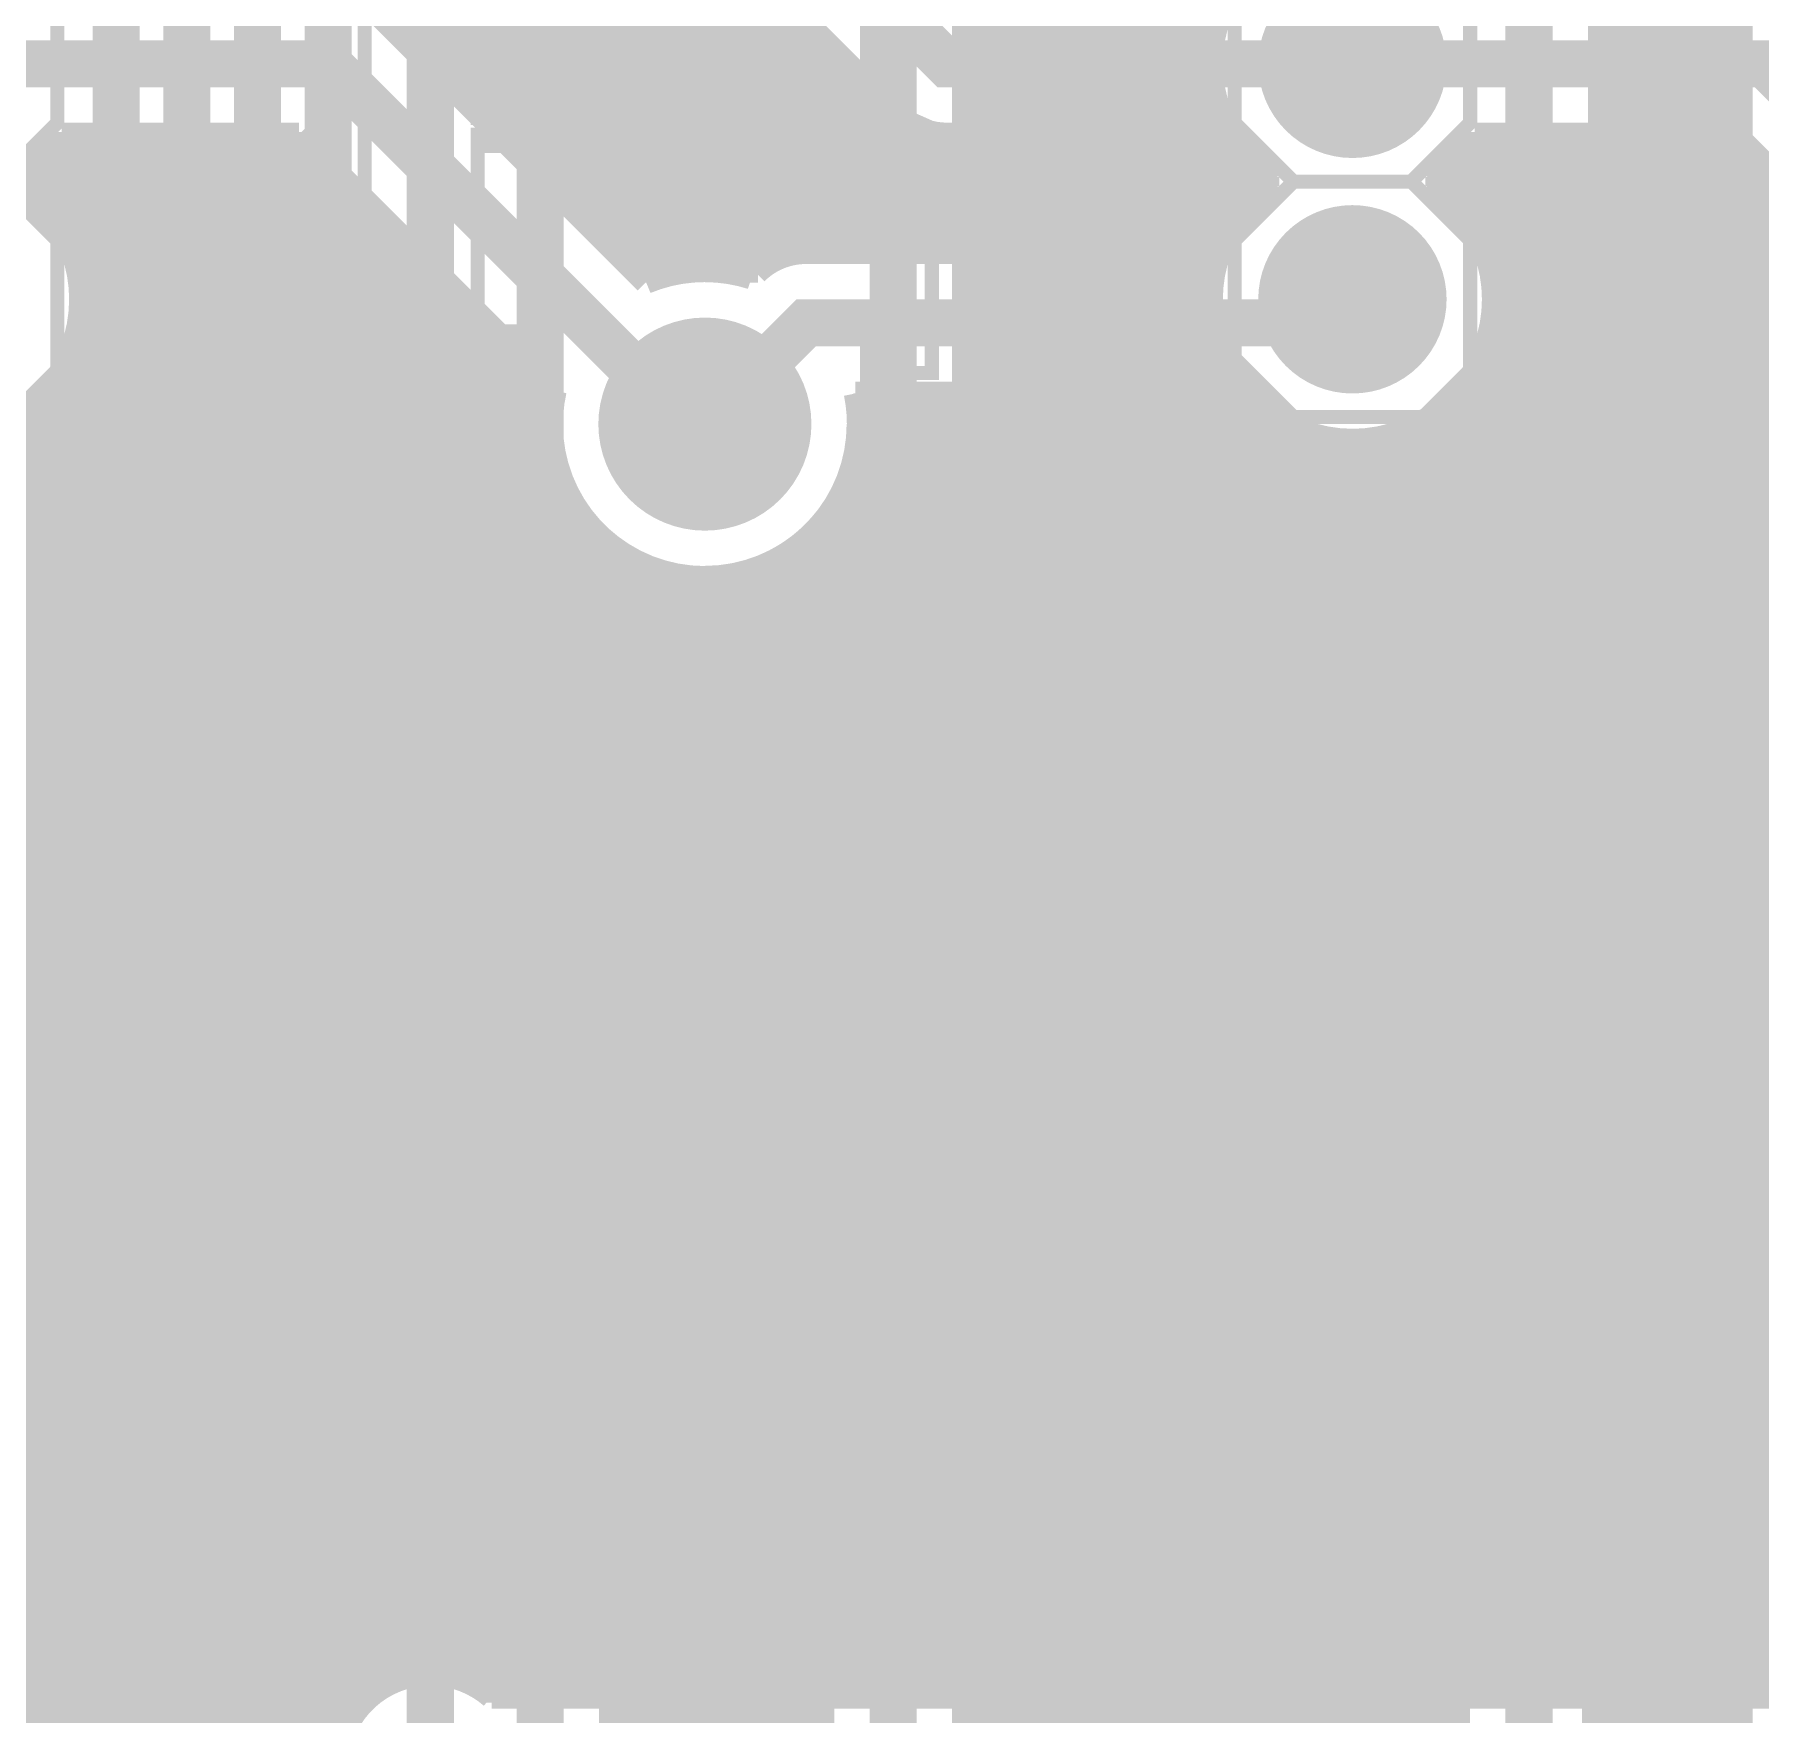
# Model space of a CAD drawing. Extents: x -5 to 100, y -56 to 115.
# Drawn here: x 21.98 to 40.6, y 71.09 to 89.22 of the extents above; entities that cross this region are included whole.
import ezdxf

# ---------------------------------------------------------------- set-up
doc = ezdxf.new("R2010")
doc.units = 0
doc.header["$MEASUREMENT"] = 0
doc.layers.get('0').update_dxf_attribs({"linetype": 'CONTINUOUS'})
for name, color, linetype in [('22-314-0_BOT', 7, 'CONTINUOUS'), ('22-314-0_DRD', 7, 'CONTINUOUS'), ('22-314-0_DRL', 2, 'CONTINUOUS'), ('22-314-0_SMB', 4, 'CONTINUOUS'), ('22-314-0_SMT', 3, 'CONTINUOUS'), ('22-314-0_SST', 5, 'CONTINUOUS'), ('22-314-0_TOP', 10, 'CONTINUOUS'), ('THRUHOLE_TAP', 12, 'CONTINUOUS')]:
    doc.layers.add(name, color=color, linetype=linetype)

# ---------------------------------------------------------------- blocks, each defined once
blk = doc.blocks.new('ROUND_3')
at = {"const_width": 1.14935}
blk.add_lwpolyline([(-0.574674, 0, 1), (0.574674, 0, 1)], format="xyb", close=True, dxfattribs=at)
blk = doc.blocks.new('ROUND_6')
at = {"const_width": 1.016}
blk.add_lwpolyline([(-0.508, 0, 1), (0.508, 0, 1)], format="xyb", close=True, dxfattribs=at)
blk = doc.blocks.new('ROUND_17')
at = {"const_width": 0.54991}
blk.add_lwpolyline([(-0.274954, 0, 1), (0.274954, 0, 1)], format="xyb", close=True, dxfattribs=at)
blk = doc.blocks.new('ROUND_18')
at = {"const_width": 0.65024}
blk.add_lwpolyline([(-0.32512, 0, 1), (0.32512, 0, 1)], format="xyb", close=True, dxfattribs=at)

msp = doc.modelspace()

# ---------------------------------------------------------------- linework, layer by layer
at = {"layer": '22-314-0_BOT'}
for points, const_width in [([(33.4518, 113.665), (33.4518, 68.24726)], 0.254), ([(33.6804, 113.665), (33.6804, 68.05676)], 0.254), ([(33.909, 113.665), (33.909, 67.7164)], 0.254), ([(34.1376, 113.665), (34.1376, 49.74336)], 0.254), ([(34.3662, 113.665), (34.3662, 49.51476)], 0.254), ([(34.5948, 113.665), (34.5948, 49.28616)], 0.254), ([(39.1668, 113.665), (39.1668, 44.71416)], 0.254), ([(39.3954, 113.665), (39.3954, 44.48556)], 0.254), ([(39.624, 113.665), (39.624, 44.25696)], 0.254), ([(39.8526, 113.665), (39.8526, 44.02836)], 0.254), ([(40.0812, 113.665), (40.0812, 43.79976)], 0.254), ([(40.3098, 113.665), (40.3098, 43.51274)], 0.254), ([(40.386, 106.68), (40.386, 68.326)], 0.254), ([(43.66514, 11.3538), (46.38294, 8.636), (50.8, 8.636), (52.578, 10.414), (52.578, 11.43), (48.006, 16.002), (48.006, 19.05), (45.466, 21.59), (37.592, 21.59), (32.766, 26.416), (32.766, 42.926), (22.86, 52.832), (22.86, 94.488), (17.59712, 99.74834), (17.59712, 104.648), (19.25066, 106.299)], 0.508), ([(28.194, 49.276), (23.622, 53.848), (23.622, 97.79), (21.082, 100.33), (21.082, 104.63022), (22.75078, 106.299)], 0.508), ([(22.75078, 106.299), (21.082, 104.63022), (21.082, 100.33), (23.622, 97.79), (23.622, 53.848), (28.194, 49.276)], 0.508), ([(26.24836, 106.299), (24.638, 104.68864), (24.638, 99.822), (25.146, 99.314), (25.146, 56.134), (30.48, 50.8), (30.48, 46.736), (34.036, 43.18), (34.036, 39.37), (35.814, 37.592), (53.594, 37.592), (58.166, 33.02), (65.024, 33.02), (67.38366, 35.37966), (67.38366, 35.4838)], 0.508), ([(29.74848, 106.299), (28.194, 104.74452), (28.194, 100.33), (27.432, 99.568), (27.432, 55.372), (39.624, 43.18), (39.624, 40.64), (41.148, 39.116), (57.25414, 39.116), (60.8838, 35.4838)], 0.508), ([(22.75078, 101.69906), (22.75078, 100.18522), (24.384, 98.552), (24.384, 54.864), (28.448, 50.8)], 0.508), ([(26.24836, 70.5231), (26.24836, 101.69906)], 0.508), ([(31.242, 69.342), (31.242, 92.964), (29.74848, 94.45498), (29.74848, 101.69906)], 0.508), ([(36.195, 60.325), (38.1, 62.23), (38.1, 96.266)], 0.508), ([(38.862, 95.6056), (38.862, 62.23)], 0.254), ([(38.9382, 95.7072), (38.9382, 44.94276)], 0.254), ([(33.2232, 93.2434), (33.2232, 68.3641)], 0.254), ([(32.766, 92.77858), (32.766, 68.45046)], 0.254), ([(32.9946, 92.9513), (32.9946, 68.43014)], 0.254), ([(32.004, 92.61348), (32.004, 69.99986)], 0.254), ([(32.0802, 92.6084), (32.0802, 69.9008)], 0.254), ([(32.3088, 92.6211), (32.3088, 68.36664)], 0.254), ([(32.5374, 92.67444), (32.5374, 68.43014)], 0.254), ([(34.6964, 89.1794), (32.004, 89.1794)], 0.254), ([(40.386, 89.1794), (38.862, 89.1794)], 0.254), ([(34.671, 88.9508), (32.004, 88.9508)], 0.254), ([(40.386, 88.9508), (38.862, 88.9508)], 0.254), ([(34.68116, 88.7222), (32.004, 88.7222)], 0.254), ([(40.386, 88.7222), (38.862, 88.7222)], 0.254), ([(34.72688, 88.4936), (32.004, 88.4936)], 0.254), ([(40.386, 88.4936), (38.862, 88.4936)], 0.254), ([(34.80816, 88.265), (32.004, 88.265)], 0.254), ([(34.8234, 88.23452), (34.8234, 87.02294)], 0.254), ([(40.386, 88.265), (38.862, 88.265)], 0.254), ([(34.9377, 88.0364), (32.004, 88.0364)], 0.254), ([(40.386, 88.0364), (38.862, 88.0364)], 0.254), ([(35.13074, 87.8078), (32.004, 87.8078)], 0.254), ([(35.052, 87.89162), (35.052, 87.36838)], 0.254), ([(40.386, 87.8078), (38.862, 87.8078)], 0.254), ([(35.2806, 87.5792), (32.004, 87.5792)], 0.254), ([(35.2806, 87.6808), (35.2806, 87.5792)], 0.254), ([(40.386, 87.5792), (38.862, 87.5792)], 0.254), ([(35.03676, 87.3506), (32.004, 87.3506)], 0.254), ([(40.386, 87.3506), (38.862, 87.3506)], 0.254), ([(34.8742, 87.122), (32.004, 87.122)], 0.254), ([(40.386, 87.122), (38.862, 87.122)], 0.254), ([(34.76752, 86.8934), (32.004, 86.8934)], 0.254), ([(40.386, 86.8934), (38.862, 86.8934)], 0.254), ([(34.70148, 86.6648), (32.004, 86.6648)], 0.254), ([(40.386, 86.6648), (38.862, 86.6648)], 0.254), ([(34.67354, 86.4362), (32.004, 86.4362)], 0.254), ([(40.386, 86.4362), (38.862, 86.4362)], 0.254), ([(34.67862, 86.2076), (32.004, 86.2076)], 0.254), ([(40.386, 86.2076), (38.862, 86.2076)], 0.254), ([(34.71926, 85.979), (32.004, 85.979)], 0.254), ([(40.386, 85.979), (38.862, 85.979)], 0.254), ([(34.798, 85.7504), (32.004, 85.7504)], 0.254), ([(40.386, 85.7504), (38.862, 85.7504)], 0.254), ([(34.92246, 85.5218), (32.004, 85.5218)], 0.254), ([(34.8234, 85.69452), (34.8234, 63.52794)], 0.254), ([(40.386, 85.5218), (38.862, 85.5218)], 0.254), ([(35.052, 85.35162), (35.052, 63.87338)], 0.254), ([(37.338, 85.35162), (37.338, 63.87338)], 0.254), ([(37.338, 85.35162), (37.338, 63.87338)], 0.254), ([(35.10534, 85.2932), (32.004, 85.2932)], 0.254), ([(37.338, 85.2932), (37.28212, 85.2932)], 0.254), ([(40.386, 85.2932), (38.862, 85.2932)], 0.254), ([(35.39236, 85.0646), (32.004, 85.0646)], 0.254), ([(35.2806, 85.1408), (35.2806, 64.0842)], 0.254), ([(35.5092, 84.99856), (35.5092, 64.22644)], 0.254), ([(36.8808, 84.99856), (36.8808, 64.22644)], 0.254), ([(37.338, 85.0646), (36.99764, 85.0646)], 0.254), ([(37.1094, 85.1408), (37.1094, 64.0842)], 0.254), ([(40.386, 85.0646), (38.862, 85.0646)], 0.254), ([(37.338, 84.836), (32.004, 84.836)], 0.254), ([(35.7378, 84.90458), (35.7378, 64.31788)], 0.254), ([(35.9664, 84.85378), (35.9664, 64.37122)], 0.254), ([(36.195, 84.836), (36.195, 64.389)], 0.254), ([(36.4236, 84.85378), (36.4236, 64.37122)], 0.254), ([(36.6522, 84.90458), (36.6522, 64.31788)], 0.254), ([(40.386, 84.836), (38.862, 84.836)], 0.254), ([(37.338, 84.6074), (32.004, 84.6074)], 0.254), ([(40.386, 84.6074), (38.862, 84.6074)], 0.254), ([(37.338, 84.3788), (32.004, 84.3788)], 0.254), ([(40.386, 84.3788), (38.862, 84.3788)], 0.254), ([(37.338, 84.1502), (32.004, 84.1502)], 0.254), ([(40.386, 84.1502), (38.862, 84.1502)], 0.254), ([(30.48, 83.94954), (30.48, 69.99986)], 0.254), ([(30.48, 83.94954), (30.48, 69.99986)], 0.254), ([(37.338, 83.9216), (32.004, 83.9216)], 0.254), ([(40.386, 83.9216), (38.862, 83.9216)], 0.254), ([(28.194, 83.70316), (28.194, 64.99352)], 0.254), ([(28.194, 83.70316), (28.194, 64.99352)], 0.254), ([(30.48, 83.693), (30.21076, 83.693)], 0.254), ([(30.2514, 83.72348), (30.2514, 69.52488)], 0.254), ([(37.338, 83.693), (32.004, 83.693)], 0.254), ([(40.386, 83.693), (38.862, 83.693)], 0.254), ([(28.4226, 83.55584), (28.4226, 65.69456)], 0.254), ([(30.0228, 83.56854), (30.0228, 66.49212)], 0.254), ([(28.62326, 83.4644), (28.194, 83.4644)], 0.254), ([(28.6512, 83.45424), (28.6512, 65.99428)], 0.254), ([(28.8798, 83.39074), (28.8798, 66.1924)], 0.254), ([(29.1084, 83.36026), (29.1084, 66.32956)], 0.254), ([(29.337, 83.36026), (29.337, 66.421)], 0.254), ([(29.5656, 83.39582), (29.5656, 66.47688)], 0.254), ([(29.7942, 83.46186), (29.7942, 66.50228)], 0.254), ([(30.48, 83.4644), (29.79674, 83.4644)], 0.254), ([(37.338, 83.4644), (32.004, 83.4644)], 0.254), ([(40.386, 83.4644), (38.862, 83.4644)], 0.254), ([(30.48, 83.2358), (28.194, 83.2358)], 0.254), ([(37.338, 83.2358), (32.004, 83.2358)], 0.254), ([(40.386, 83.2358), (38.862, 83.2358)], 0.254), ([(30.48, 83.0072), (28.194, 83.0072)], 0.254), ([(37.338, 83.0072), (32.004, 83.0072)], 0.254), ([(40.386, 83.0072), (38.862, 83.0072)], 0.254), ([(30.48, 82.7786), (28.194, 82.7786)], 0.254), ([(37.338, 82.7786), (32.004, 82.7786)], 0.254), ([(40.386, 82.7786), (38.862, 82.7786)], 0.254), ([(30.48, 82.55), (28.194, 82.55)], 0.254), ([(37.338, 82.55), (32.004, 82.55)], 0.254), ([(40.386, 82.55), (38.862, 82.55)], 0.254), ([(30.48, 82.3214), (28.194, 82.3214)], 0.254), ([(37.338, 82.3214), (32.004, 82.3214)], 0.254), ([(40.386, 82.3214), (38.862, 82.3214)], 0.254), ([(30.48, 82.0928), (28.194, 82.0928)], 0.254), ([(37.338, 82.0928), (32.004, 82.0928)], 0.254), ([(40.386, 82.0928), (38.862, 82.0928)], 0.254), ([(30.48, 81.8642), (28.194, 81.8642)], 0.254), ([(37.338, 81.8642), (32.004, 81.8642)], 0.254), ([(40.386, 81.8642), (38.862, 81.8642)], 0.254), ([(30.48, 81.6356), (28.194, 81.6356)], 0.254), ([(37.338, 81.6356), (32.004, 81.6356)], 0.254), ([(40.386, 81.6356), (38.862, 81.6356)], 0.254), ([(30.48, 81.407), (28.194, 81.407)], 0.254), ([(37.338, 81.407), (32.004, 81.407)], 0.254), ([(40.386, 81.407), (38.862, 81.407)], 0.254), ([(30.48, 81.1784), (28.194, 81.1784)], 0.254), ([(37.338, 81.1784), (32.004, 81.1784)], 0.254), ([(40.386, 81.1784), (38.862, 81.1784)], 0.254), ([(30.48, 80.9498), (28.194, 80.9498)], 0.254), ([(37.338, 80.9498), (32.004, 80.9498)], 0.254), ([(40.386, 80.9498), (38.862, 80.9498)], 0.254), ([(30.48, 80.7212), (28.194, 80.7212)], 0.254), ([(37.338, 80.7212), (32.004, 80.7212)], 0.254), ([(40.386, 80.7212), (38.862, 80.7212)], 0.254), ([(30.48, 80.4926), (28.194, 80.4926)], 0.254), ([(37.338, 80.4926), (32.004, 80.4926)], 0.254), ([(40.386, 80.4926), (38.862, 80.4926)], 0.254), ([(30.48, 80.264), (28.194, 80.264)], 0.254), ([(37.338, 80.264), (32.004, 80.264)], 0.254), ([(40.386, 80.264), (38.862, 80.264)], 0.254), ([(30.48, 80.0354), (28.194, 80.0354)], 0.254), ([(37.338, 80.0354), (32.004, 80.0354)], 0.254), ([(40.386, 80.0354), (38.862, 80.0354)], 0.254), ([(30.48, 79.8068), (28.194, 79.8068)], 0.254), ([(37.338, 79.8068), (32.004, 79.8068)], 0.254), ([(40.386, 79.8068), (38.862, 79.8068)], 0.254), ([(30.48, 79.5782), (28.194, 79.5782)], 0.254), ([(37.338, 79.5782), (32.004, 79.5782)], 0.254), ([(40.386, 79.5782), (38.862, 79.5782)], 0.254), ([(30.48, 79.3496), (28.194, 79.3496)], 0.254), ([(37.338, 79.3496), (32.004, 79.3496)], 0.254), ([(40.386, 79.3496), (38.862, 79.3496)], 0.254), ([(30.48, 79.121), (28.194, 79.121)], 0.254), ([(37.338, 79.121), (32.004, 79.121)], 0.254), ([(40.386, 79.121), (38.862, 79.121)], 0.254), ([(30.48, 78.8924), (28.194, 78.8924)], 0.254), ([(37.338, 78.8924), (32.004, 78.8924)], 0.254), ([(40.386, 78.8924), (38.862, 78.8924)], 0.254), ([(30.48, 78.6638), (28.194, 78.6638)], 0.254), ([(37.338, 78.6638), (32.004, 78.6638)], 0.254), ([(40.386, 78.6638), (38.862, 78.6638)], 0.254), ([(30.48, 78.4352), (28.194, 78.4352)], 0.254), ([(37.338, 78.4352), (32.004, 78.4352)], 0.254), ([(40.386, 78.4352), (38.862, 78.4352)], 0.254), ([(30.48, 78.2066), (28.194, 78.2066)], 0.254), ([(37.338, 78.2066), (32.004, 78.2066)], 0.254), ([(40.386, 78.2066), (38.862, 78.2066)], 0.254), ([(30.48, 77.978), (28.194, 77.978)], 0.254), ([(37.338, 77.978), (32.004, 77.978)], 0.254), ([(40.386, 77.978), (38.862, 77.978)], 0.254), ([(30.48, 77.7494), (28.194, 77.7494)], 0.254), ([(37.338, 77.7494), (32.004, 77.7494)], 0.254), ([(40.386, 77.7494), (38.862, 77.7494)], 0.254), ([(30.48, 77.5208), (28.194, 77.5208)], 0.254), ([(37.338, 77.5208), (32.004, 77.5208)], 0.254), ([(40.386, 77.5208), (38.862, 77.5208)], 0.254), ([(30.48, 77.2922), (28.194, 77.2922)], 0.254), ([(37.338, 77.2922), (32.004, 77.2922)], 0.254), ([(40.386, 77.2922), (38.862, 77.2922)], 0.254), ([(30.48, 77.0636), (28.194, 77.0636)], 0.254), ([(37.338, 77.0636), (32.004, 77.0636)], 0.254), ([(40.386, 77.0636), (38.862, 77.0636)], 0.254), ([(30.48, 76.835), (28.194, 76.835)], 0.254), ([(37.338, 76.835), (32.004, 76.835)], 0.254), ([(40.386, 76.835), (38.862, 76.835)], 0.254), ([(30.48, 76.6064), (28.194, 76.6064)], 0.254), ([(37.338, 76.6064), (32.004, 76.6064)], 0.254), ([(40.386, 76.6064), (38.862, 76.6064)], 0.254), ([(30.48, 76.3778), (28.194, 76.3778)], 0.254), ([(37.338, 76.3778), (32.004, 76.3778)], 0.254), ([(40.386, 76.3778), (38.862, 76.3778)], 0.254), ([(30.48, 76.1492), (28.194, 76.1492)], 0.254), ([(37.338, 76.1492), (32.004, 76.1492)], 0.254), ([(40.386, 76.1492), (38.862, 76.1492)], 0.254), ([(30.48, 75.9206), (28.194, 75.9206)], 0.254), ([(37.338, 75.9206), (32.004, 75.9206)], 0.254), ([(40.386, 75.9206), (38.862, 75.9206)], 0.254), ([(30.48, 75.692), (28.194, 75.692)], 0.254), ([(37.338, 75.692), (32.004, 75.692)], 0.254), ([(40.386, 75.692), (38.862, 75.692)], 0.254), ([(30.48, 75.4634), (28.194, 75.4634)], 0.254), ([(37.338, 75.4634), (32.004, 75.4634)], 0.254), ([(40.386, 75.4634), (38.862, 75.4634)], 0.254), ([(30.48, 75.2348), (28.194, 75.2348)], 0.254), ([(37.338, 75.2348), (32.004, 75.2348)], 0.254), ([(40.386, 75.2348), (38.862, 75.2348)], 0.254), ([(30.48, 75.0062), (28.194, 75.0062)], 0.254), ([(37.338, 75.0062), (32.004, 75.0062)], 0.254), ([(40.386, 75.0062), (38.862, 75.0062)], 0.254), ([(30.48, 74.7776), (28.194, 74.7776)], 0.254), ([(37.338, 74.7776), (32.004, 74.7776)], 0.254), ([(40.386, 74.7776), (38.862, 74.7776)], 0.254), ([(30.48, 74.549), (28.194, 74.549)], 0.254), ([(37.338, 74.549), (32.004, 74.549)], 0.254), ([(40.386, 74.549), (38.862, 74.549)], 0.254), ([(30.48, 74.3204), (28.194, 74.3204)], 0.254), ([(37.338, 74.3204), (32.004, 74.3204)], 0.254), ([(40.386, 74.3204), (38.862, 74.3204)], 0.254), ([(30.48, 74.0918), (28.194, 74.0918)], 0.254), ([(37.338, 74.0918), (32.004, 74.0918)], 0.254), ([(40.386, 74.0918), (38.862, 74.0918)], 0.254), ([(30.48, 73.8632), (28.194, 73.8632)], 0.254), ([(37.338, 73.8632), (32.004, 73.8632)], 0.254), ([(40.386, 73.8632), (38.862, 73.8632)], 0.254), ([(30.48, 73.6346), (28.194, 73.6346)], 0.254), ([(37.338, 73.6346), (32.004, 73.6346)], 0.254), ([(40.386, 73.6346), (38.862, 73.6346)], 0.254), ([(30.48, 73.406), (28.194, 73.406)], 0.254), ([(37.338, 73.406), (32.004, 73.406)], 0.254), ([(40.386, 73.406), (38.862, 73.406)], 0.254), ([(30.48, 73.1774), (28.194, 73.1774)], 0.254), ([(37.338, 73.1774), (32.004, 73.1774)], 0.254), ([(40.386, 73.1774), (38.862, 73.1774)], 0.254), ([(30.48, 72.9488), (28.194, 72.9488)], 0.254), ([(37.338, 72.9488), (32.004, 72.9488)], 0.254), ([(40.386, 72.9488), (38.862, 72.9488)], 0.254), ([(30.48, 72.7202), (28.194, 72.7202)], 0.254), ([(37.338, 72.7202), (32.004, 72.7202)], 0.254), ([(40.386, 72.7202), (38.862, 72.7202)], 0.254), ([(30.48, 72.4916), (28.194, 72.4916)], 0.254), ([(37.338, 72.4916), (32.004, 72.4916)], 0.254), ([(40.386, 72.4916), (38.862, 72.4916)], 0.254), ([(30.48, 72.263), (28.194, 72.263)], 0.254), ([(37.338, 72.263), (32.004, 72.263)], 0.254), ([(40.386, 72.263), (38.862, 72.263)], 0.254), ([(30.48, 72.0344), (28.194, 72.0344)], 0.254), ([(37.338, 72.0344), (32.004, 72.0344)], 0.254), ([(40.386, 72.0344), (38.862, 72.0344)], 0.254), ([(30.48, 71.8058), (28.194, 71.8058)], 0.254), ([(37.338, 71.8058), (32.004, 71.8058)], 0.254), ([(40.386, 71.8058), (38.862, 71.8058)], 0.254), ([(30.48, 71.5772), (28.194, 71.5772)], 0.254), ([(37.338, 71.5772), (32.004, 71.5772)], 0.254), ([(40.386, 71.5772), (38.862, 71.5772)], 0.254), ([(30.48, 71.3486), (28.194, 71.3486)], 0.254), ([(37.338, 71.3486), (32.004, 71.3486)], 0.254), ([(40.386, 71.3486), (38.862, 71.3486)], 0.254), ([(30.48, 71.12), (28.194, 71.12)], 0.254), ([(37.338, 71.12), (32.004, 71.12)], 0.254), ([(40.386, 71.12), (38.862, 71.12)], 0.254)]:
    msp.add_lwpolyline(points, dxfattribs=dict(at, const_width=const_width))
at = {"layer": '22-314-0_BOT', "const_width": 0.254}
for points in [[(36.195, 90.424, 0.4142136), (34.671, 88.9)], [(34.671, 88.9, 0.2512562), (35.35198, 87.63039)], [(35.35172, 87.63, 0.2512561), (34.67053, 86.36)], [(34.671, 86.36, 0.4142136), (36.195, 84.836)], [(36.195, 84.836, 0.2152054), (37.33783, 85.35177)], [(29.21, 83.35772, 0.2218638), (30.47932, 83.95011)], [(28.194, 83.70316, 0.1663677), (29.21, 83.35548)]]:
    msp.add_lwpolyline(points, format="xyb", dxfattribs=at)
at = {"layer": '22-314-0_DRD', "const_width": 0.254}
for points in [[(36.195, 89.535), (35.56, 88.9)], [(36.83, 88.9), (36.195, 89.535)], [(35.56, 88.9), (36.195, 88.265)], [(36.195, 88.265), (36.83, 88.9)], [(36.195, 86.995), (35.56, 86.36)], [(36.83, 86.36), (36.195, 86.995)], [(35.56, 86.36), (36.195, 85.725)], [(36.195, 85.725), (36.83, 86.36)], [(28.575, 85.6488), (28.575, 84.3788)], [(29.845, 85.6488), (28.575, 85.6488)], [(29.845, 85.6488), (28.575, 84.3788)], [(29.845, 84.3788), (28.575, 85.6488)], [(29.845, 84.3788), (29.845, 85.6488)], [(28.575, 84.3788), (29.845, 84.3788)]]:
    msp.add_lwpolyline(points, dxfattribs=at)
at = {"layer": '22-314-0_SST'}
for points, const_width in [([(38.862, 76.073), (53.34, 76.073), (53.34, 97.155), (7.239, 97.155), (7.239, 50.673), (38.862, 50.673), (38.862, 76.073)], 0.381), ([(25.5397, 94.31528), (25.5397, 81.915), (27.05862, 81.915), (31.35884, 81.915), (31.35884, 79.61376), (27.05862, 79.61376), (25.83942, 79.61376)], 0.1524), ([(32.8803, 79.91602), (32.8803, 81.915), (32.8803, 94.31528)], 0.1524), ([(27.01036, 93.96476), (31.40964, 93.96476), (30.96006, 93.7641), (27.45994, 93.7641), (27.01036, 93.96476), (27.01036, 90.96502), (26.7589, 90.96502), (26.7589, 88.3158), (31.40964, 88.3158), (30.96006, 88.51392), (26.7589, 88.51392)], 0.1524), ([(31.40964, 88.3158), (31.40964, 93.96476)], 0.1524), ([(30.96006, 93.7641), (30.96006, 88.51392)], 0.1524), ([(20.32, 87.63), (19.685, 88.265), (19.685, 89.535), (20.32, 90.17), (21.59, 90.17), (22.225, 89.535), (22.225, 88.265), (21.59, 87.63), (20.32, 87.63)], 0.1524), ([(35.56, 87.63), (34.925, 88.265), (34.925, 89.535), (35.56, 90.17), (36.83, 90.17), (37.465, 89.535), (37.465, 88.265), (36.83, 87.63), (35.56, 87.63)], 0.1524), ([(27.01036, 85.21446), (26.7589, 85.21446), (26.7589, 82.36458), (31.40964, 82.36458), (31.40964, 85.56498), (31.65856, 85.56498), (31.65856, 88.13546), (26.7589, 88.13546), (26.7589, 85.56498), (27.01036, 85.56498), (27.01036, 85.21446), (27.45994, 84.76488), (26.7589, 84.76488)], 0.1524), ([(26.7589, 88.01354), (31.65856, 88.01354)], 0.1524), ([(20.32, 85.09), (19.685, 85.725), (19.685, 86.995), (20.32, 87.63), (21.59, 87.63), (22.225, 86.995), (22.225, 85.598), (21.717, 85.09), (20.32, 85.09)], 0.1524), ([(35.56, 85.09), (34.925, 85.725), (34.925, 86.995), (35.56, 87.63), (36.83, 87.63), (37.465, 86.995), (37.465, 85.598), (36.957, 85.09), (35.56, 85.09)], 0.1524), ([(27.45994, 84.76488), (27.45994, 86.01456), (26.7589, 86.01456)], 0.1524), ([(27.01036, 85.56498), (27.45994, 86.01456)], 0.1524), ([(30.96006, 82.7659), (30.96006, 86.01456), (31.40964, 85.56498)], 0.1524), ([(31.65856, 86.01456), (30.96006, 86.01456)], 0.1524), ([(26.7589, 82.7659), (30.96006, 82.7659), (31.40964, 82.36458)], 0.1524), ([(32.8803, 81.915), (31.35884, 81.915), (31.35884, 82.11566), (27.05862, 82.11566), (27.05862, 81.915), (27.05862, 79.61376)], 0.1524), ([(25.5397, 79.91602), (25.5397, 81.915)], 0.1524), ([(32.15132, 80.15732), (32.15132, 81.42732), (31.9405, 81.2165)], 0.254), ([(31.35884, 80.3656), (27.05862, 80.3656)], 0.1524), ([(32.36468, 80.15732), (31.9405, 80.15732)], 0.254), ([(27.05862, 79.86522), (31.35884, 79.86522)], 0.1524), ([(31.35884, 79.61376), (32.58058, 79.61376)], 0.1524)]:
    msp.add_lwpolyline(points, dxfattribs=dict(at, const_width=const_width))
at = {"layer": '22-314-0_SST', "const_width": 0.1524}
for points in [[(25.5397, 79.91602, 0.4142136), (25.83942, 79.6163)], [(32.58058, 79.61376, 0.4142136), (32.88284, 79.91602)]]:
    msp.add_lwpolyline(points, format="xyb", dxfattribs=at)
at = {"layer": '22-314-0_TOP'}
for points, const_width in [([(27.5082, 100.87102), (27.5082, 87.61476)], 0.254), ([(27.2796, 100.59924), (27.2796, 87.84336)], 0.254), ([(27.051, 100.42398), (27.051, 88.07196)], 0.254), ([(25.908, 100.23094), (25.908, 89.21496)], 0.254), ([(26.5938, 100.23348), (26.5938, 88.52916)], 0.254), ([(26.8224, 100.3046), (26.8224, 88.30056)], 0.254), ([(26.1366, 100.19538), (26.1366, 88.98636)], 0.254), ([(26.3652, 100.19792), (26.3652, 88.75776)], 0.254), ([(29.21, 91.51366), (31.82366, 88.9), (36.195, 88.9)], 0.508), ([(27.7368, 90.7542), (27.7368, 87.38616)], 0.254), ([(27.9654, 90.41892), (27.9654, 87.15756)], 0.254), ([(28.194, 90.20302), (28.194, 86.92896)], 0.254), ([(28.4226, 90.0557), (28.4226, 86.70036)], 0.254), ([(28.6512, 89.9541), (28.6512, 86.5759)], 0.254), ([(28.8798, 89.8906), (28.8798, 86.6394)], 0.254), ([(29.1084, 89.86012), (29.1084, 86.66988)], 0.254), ([(29.337, 89.86012), (29.337, 86.66734)], 0.254), ([(29.5656, 89.89568), (29.5656, 86.63432)], 0.254), ([(29.71292, 89.93378), (31.28518, 88.36152)], 0.254), ([(29.7942, 89.8525), (29.7942, 86.67242)], 0.254), ([(30.0228, 89.6239), (30.0228, 86.81466)], 0.254), ([(25.68448, 89.43848), (28.575, 86.54542)], 0.254), ([(30.2514, 89.3953), (30.2514, 86.86546)], 0.254), ([(30.4673, 89.1794), (25.94356, 89.1794)], 0.254), ([(30.48, 89.1667), (30.48, 86.868)], 0.254), ([(29.21, 85.0138), (29.02966, 85.0138), (25.146, 88.9), (20.955, 88.9)], 0.508), ([(30.6959, 88.9508), (26.17216, 88.9508)], 0.254), ([(30.7086, 88.9381), (30.7086, 86.868)], 0.254), ([(44.45, 85.0138), (44.45, 85.09), (40.64, 88.9), (36.195, 88.9)], 0.508), ([(30.9245, 88.7222), (26.40076, 88.7222)], 0.254), ([(30.9372, 88.7095), (30.9372, 86.868)], 0.254), ([(31.1531, 88.4936), (26.62936, 88.4936)], 0.254), ([(31.1658, 88.4809), (31.1658, 86.868)], 0.254), ([(24.83104, 88.138), (22.27326, 88.138)], 0.254), ([(22.479, 88.138), (22.479, 61.087)], 0.254), ([(22.7076, 88.138), (22.7076, 61.087)], 0.254), ([(22.9362, 88.138), (22.9362, 61.087)], 0.254), ([(23.1648, 88.138), (23.1648, 61.087)], 0.254), ([(23.3934, 88.138), (23.3934, 61.087)], 0.254), ([(23.622, 88.138), (23.622, 61.087)], 0.254), ([(23.8506, 88.138), (23.8506, 61.087)], 0.254), ([(24.0792, 88.138), (24.0792, 61.087)], 0.254), ([(24.3078, 88.138), (24.3078, 61.087)], 0.254), ([(24.5364, 88.138), (24.5364, 61.087)], 0.254), ([(24.765, 88.138), (24.765, 61.087)], 0.254), ([(24.83104, 88.138), (27.59202, 85.37448)], 0.254), ([(31.40202, 88.265), (26.85796, 88.265)], 0.254), ([(31.3944, 88.27008), (31.3944, 86.868)], 0.254), ([(31.623, 88.16594), (31.623, 86.868)], 0.254), ([(34.8742, 88.138), (31.82366, 88.138)], 0.254), ([(31.8516, 88.138), (31.8516, 86.868)], 0.254), ([(32.0802, 88.138), (32.0802, 86.868)], 0.254), ([(32.3088, 88.138), (32.3088, 86.868)], 0.254), ([(32.5374, 88.138), (32.5374, 86.868)], 0.254), ([(32.766, 88.138), (32.766, 86.868)], 0.254), ([(32.9946, 88.138), (32.9946, 86.868)], 0.254), ([(33.2232, 88.138), (33.2232, 86.868)], 0.254), ([(33.4518, 88.138), (33.4518, 86.868)], 0.254), ([(33.6804, 88.138), (33.6804, 86.868)], 0.254), ([(33.909, 88.138), (33.909, 86.868)], 0.254), ([(34.1376, 88.138), (34.1376, 86.868)], 0.254), ([(34.3662, 88.138), (34.3662, 86.868)], 0.254), ([(34.5948, 88.138), (34.5948, 86.868)], 0.254), ([(34.8234, 88.138), (34.8234, 87.02294)], 0.254), ([(40.32504, 88.138), (37.51326, 88.138)], 0.254), ([(37.5666, 88.138), (37.5666, 87.02294)], 0.254), ([(37.7952, 88.138), (37.7952, 71.2851)], 0.254), ([(38.0238, 88.138), (38.0238, 71.2851)], 0.254), ([(38.2524, 88.138), (38.2524, 71.2851)], 0.254), ([(38.481, 88.138), (38.481, 71.2851)], 0.254), ([(38.7096, 88.138), (38.7096, 71.2851)], 0.254), ([(38.9382, 88.138), (38.9382, 71.2851)], 0.254), ([(39.1668, 88.138), (39.1668, 71.2851)], 0.254), ([(39.3954, 88.138), (39.3954, 71.2851)], 0.254), ([(39.624, 88.138), (39.624, 71.2851)], 0.254), ([(39.8526, 88.138), (39.8526, 71.2851)], 0.254), ([(40.0812, 88.138), (40.0812, 71.2851)], 0.254), ([(40.3098, 88.138), (40.3098, 71.2851)], 0.254), ([(40.32504, 88.138), (42.8879, 85.5726)], 0.254), ([(24.93264, 88.0364), (22.20976, 88.0364)], 0.254), ([(22.2504, 88.09736), (22.2504, 87.16264)], 0.254), ([(24.9936, 87.97544), (24.9936, 61.12256)], 0.254), ([(34.9377, 88.0364), (27.08656, 88.0364)], 0.254), ([(40.42664, 88.0364), (37.44976, 88.0364)], 0.254), ([(25.16124, 87.8078), (22.01672, 87.8078)], 0.254), ([(22.0218, 87.81034), (22.0218, 87.44712)], 0.254), ([(35.13074, 87.8078), (27.31516, 87.8078)], 0.254), ([(35.052, 87.89162), (35.052, 87.36838)], 0.254), ([(40.65524, 87.8078), (37.25672, 87.8078)], 0.254), ([(37.338, 87.89162), (37.338, 87.36838)], 0.254), ([(40.5384, 87.92464), (40.5384, 71.2851)], 0.254), ([(25.38984, 87.5792), (21.8694, 87.5792)], 0.254), ([(25.2222, 87.74684), (25.2222, 61.35116)], 0.254), ([(35.2806, 87.5792), (27.54376, 87.5792)], 0.254), ([(35.2806, 87.6808), (35.2806, 87.5792)], 0.254), ([(37.1094, 87.6808), (37.1094, 87.5792)], 0.254), ([(40.88384, 87.5792), (37.1094, 87.5792)], 0.254), ([(25.4508, 87.51824), (25.4508, 71.13778)], 0.254), ([(25.6159, 87.3506), (22.11324, 87.3506)], 0.254), ([(25.6794, 87.2871), (25.6794, 71.35368)], 0.254), ([(35.03676, 87.3506), (27.77236, 87.3506)], 0.254), ([(41.11244, 87.3506), (37.35324, 87.3506)], 0.254), ([(25.8445, 87.122), (22.27326, 87.122)], 0.254), ([(25.908, 87.0585), (25.908, 71.47052)], 0.254), ([(34.8742, 87.122), (28.00096, 87.122)], 0.254), ([(41.34104, 87.122), (37.51326, 87.122)], 0.254), ([(26.0731, 86.8934), (22.38248, 86.8934)], 0.254), ([(26.1366, 86.8299), (26.1366, 71.52386)], 0.254), ([(34.76752, 86.8934), (28.22956, 86.8934)], 0.254), ([(34.75736, 86.868), (30.3022, 86.868)], 0.254), ([(41.56964, 86.8934), (37.62248, 86.8934)], 0.254), ([(26.3017, 86.6648), (22.44852, 86.6648)], 0.254), ([(29.04998, 86.6648), (28.45816, 86.6648)], 0.254), ([(29.78404, 86.6648), (29.36748, 86.6648)], 0.254), ([(41.79824, 86.6648), (37.68852, 86.6648)], 0.254), ([(26.3652, 86.6013), (26.3652, 71.52386)], 0.254), ([(29.21, 85.0138), (30.3022, 86.106), (35.941, 86.106), (36.195, 86.36)], 0.508), ([(26.5303, 86.4362), (22.47646, 86.4362)], 0.254), ([(26.5938, 86.3727), (26.5938, 71.47052)], 0.254), ([(42.02684, 86.4362), (37.71646, 86.4362)], 0.254), ([(26.7589, 86.2076), (22.47138, 86.2076)], 0.254), ([(26.8224, 86.1441), (26.8224, 71.35114)], 0.254), ([(42.25544, 86.2076), (37.71138, 86.2076)], 0.254), ([(26.9875, 85.979), (22.43074, 85.979)], 0.254), ([(27.051, 85.9155), (27.051, 71.2851)], 0.254), ([(42.48404, 85.979), (37.67074, 85.979)], 0.254), ([(27.2161, 85.7504), (22.352, 85.7504)], 0.254), ([(42.71264, 85.7504), (37.592, 85.7504)], 0.254), ([(27.4447, 85.5218), (22.22754, 85.5218)], 0.254), ([(22.2504, 85.55736), (22.2504, 63.66764)], 0.254), ([(27.2796, 85.6869), (27.2796, 71.2851)], 0.254), ([(42.87012, 85.5218), (37.46754, 85.5218)], 0.254), ([(37.5666, 85.69452), (37.5666, 71.2851)], 0.254), ([(27.5082, 85.4583), (27.5082, 71.2851)], 0.254), ([(35.05962, 85.344), (30.83306, 85.344)], 0.254), ([(30.9372, 85.344), (30.9372, 71.2851)], 0.254), ([(31.1658, 85.344), (31.1658, 71.2851)], 0.254), ([(31.3944, 85.344), (31.3944, 71.2851)], 0.254), ([(31.623, 85.344), (31.623, 71.2851)], 0.254), ([(31.8516, 85.344), (31.8516, 71.2851)], 0.254), ([(32.0802, 85.344), (32.0802, 71.2851)], 0.254), ([(32.3088, 85.344), (32.3088, 71.2851)], 0.254), ([(32.5374, 85.344), (32.5374, 71.2851)], 0.254), ([(32.766, 85.344), (32.766, 71.2851)], 0.254), ([(32.9946, 85.344), (32.9946, 71.2851)], 0.254), ([(33.2232, 85.344), (33.2232, 71.2851)], 0.254), ([(33.4518, 85.344), (33.4518, 71.2851)], 0.254), ([(33.6804, 85.344), (33.6804, 71.2851)], 0.254), ([(33.909, 85.344), (33.909, 71.2851)], 0.254), ([(34.1376, 85.344), (34.1376, 71.2851)], 0.254), ([(34.3662, 85.344), (34.3662, 71.2851)], 0.254), ([(34.5948, 85.344), (34.5948, 71.2851)], 0.254), ([(34.8234, 85.344), (34.8234, 71.2851)], 0.254), ([(35.052, 85.344), (35.052, 71.2851)], 0.254), ([(37.338, 85.35162), (37.338, 71.2851)], 0.254), ([(22.0218, 85.27034), (22.0218, 63.95212)], 0.254), ([(27.57424, 85.2932), (22.04212, 85.2932)], 0.254), ([(35.10534, 85.2932), (30.84322, 85.2932)], 0.254), ([(42.81424, 85.2932), (37.28212, 85.2932)], 0.254), ([(27.55138, 85.0646), (21.75764, 85.0646)], 0.254), ([(35.39236, 85.0646), (30.86608, 85.0646)], 0.254), ([(35.2806, 85.1408), (35.2806, 71.2851)], 0.254), ([(35.5092, 84.99856), (35.5092, 71.2851)], 0.254), ([(36.8808, 84.99856), (36.8808, 71.2851)], 0.254), ([(42.79138, 85.0646), (36.99764, 85.0646)], 0.254), ([(37.1094, 85.1408), (37.1094, 71.2851)], 0.254), ([(27.56154, 84.836), (16.25346, 84.836)], 0.254), ([(42.80154, 84.836), (30.85846, 84.836)], 0.254), ([(35.7378, 84.90458), (35.7378, 71.2851)], 0.254), ([(35.9664, 84.85378), (35.9664, 71.2851)], 0.254), ([(36.195, 84.836), (36.195, 71.2851)], 0.254), ([(36.4236, 84.85378), (36.4236, 71.2851)], 0.254), ([(36.6522, 84.90458), (36.6522, 71.2851)], 0.254), ([(27.60218, 84.6074), (16.21028, 84.6074)], 0.254), ([(42.84218, 84.6074), (30.81528, 84.6074)], 0.254), ([(27.67838, 84.3788), (16.13662, 84.3788)], 0.254), ([(27.7368, 84.25434), (27.7368, 71.2851)], 0.254), ([(30.7086, 84.30514), (30.7086, 71.2851)], 0.254), ([(42.91838, 84.3788), (30.74162, 84.3788)], 0.254), ([(27.79522, 84.1502), (16.01978, 84.1502)], 0.254), ([(43.03522, 84.1502), (30.62478, 84.1502)], 0.254), ([(27.96286, 83.9216), (15.85214, 83.9216)], 0.254), ([(27.9654, 83.91906), (27.9654, 71.2851)], 0.254), ([(43.20286, 83.9216), (30.45714, 83.9216)], 0.254), ([(30.48, 83.94954), (30.48, 71.2851)], 0.254), ([(28.20924, 83.693), (15.60576, 83.693)], 0.254), ([(28.194, 83.70316), (28.194, 71.2851)], 0.254), ([(43.44924, 83.693), (30.21076, 83.693)], 0.254), ([(30.2514, 83.72348), (30.2514, 71.2851)], 0.254), ([(28.4226, 83.55584), (28.4226, 71.2851)], 0.254), ([(30.0228, 83.56854), (30.0228, 71.2851)], 0.254), ([(28.62326, 83.4644), (15.19174, 83.4644)], 0.254), ([(28.6512, 83.45424), (28.6512, 71.2851)], 0.254), ([(28.8798, 83.39074), (28.8798, 71.2851)], 0.254), ([(29.1084, 83.36026), (29.1084, 71.2851)], 0.254), ([(29.337, 83.36026), (29.337, 71.2851)], 0.254), ([(29.5656, 83.39582), (29.5656, 71.2851)], 0.254), ([(29.7942, 83.46186), (29.7942, 71.2851)], 0.254), ([(43.86326, 83.4644), (29.79674, 83.4644)], 0.254), ([(98.425, 83.2358), (-3.81, 83.2358)], 0.254), ([(98.425, 83.0072), (-3.81, 83.0072)], 0.254), ([(98.425, 82.7786), (-3.81, 82.7786)], 0.254), ([(98.425, 82.55), (-3.81, 82.55)], 0.254), ([(98.425, 82.3214), (-3.81, 82.3214)], 0.254), ([(48.895, 82.0928), (-3.81, 82.0928)], 0.254), ([(48.895, 81.8642), (-3.81, 81.8642)], 0.254), ([(48.895, 81.6356), (-3.81, 81.6356)], 0.254), ([(48.895, 81.407), (-3.81, 81.407)], 0.254), ([(48.895, 81.1784), (-3.81, 81.1784)], 0.254), ([(48.895, 80.9498), (-3.81, 80.9498)], 0.254), ([(48.895, 80.7212), (-3.81, 80.7212)], 0.254), ([(48.895, 80.4926), (-3.81, 80.4926)], 0.254), ([(48.895, 80.264), (-3.81, 80.264)], 0.254), ([(48.895, 80.0354), (-3.81, 80.0354)], 0.254), ([(48.895, 79.8068), (-3.81, 79.8068)], 0.254), ([(48.895, 79.5782), (-3.81, 79.5782)], 0.254), ([(48.895, 79.3496), (-3.81, 79.3496)], 0.254), ([(48.895, 79.121), (-3.81, 79.121)], 0.254), ([(48.895, 78.8924), (-3.81, 78.8924)], 0.254), ([(48.895, 78.6638), (-3.81, 78.6638)], 0.254), ([(98.425, 78.4352), (-3.81, 78.4352)], 0.254), ([(98.425, 78.2066), (-3.81, 78.2066)], 0.254), ([(98.425, 77.978), (-3.81, 77.978)], 0.254), ([(98.425, 77.7494), (-3.81, 77.7494)], 0.254), ([(98.425, 77.5208), (-3.81, 77.5208)], 0.254), ([(59.1312, 77.2922), (-3.81, 77.2922)], 0.254), ([(58.88736, 77.0636), (-3.81, 77.0636)], 0.254), ([(58.75782, 76.835), (-3.81, 76.835)], 0.254), ([(58.69432, 76.6064), (-3.81, 76.6064)], 0.254), ([(58.68416, 76.3778), (-3.81, 76.3778)], 0.254), ([(58.72988, 76.1492), (-3.81, 76.1492)], 0.254), ([(58.83402, 75.9206), (-3.81, 75.9206)], 0.254), ([(59.0296, 75.692), (-3.81, 75.692)], 0.254), ([(59.50458, 75.4634), (-3.81, 75.4634)], 0.254), ([(98.425, 75.2348), (-3.81, 75.2348)], 0.254), ([(98.425, 75.0062), (-3.81, 75.0062)], 0.254), ([(98.425, 74.7776), (-3.81, 74.7776)], 0.254), ([(98.425, 74.549), (-3.81, 74.549)], 0.254), ([(98.425, 74.3204), (-3.81, 74.3204)], 0.254), ([(98.425, 74.0918), (-3.81, 74.0918)], 0.254), ([(98.425, 73.8632), (-3.81, 73.8632)], 0.254), ([(98.425, 73.6346), (-3.81, 73.6346)], 0.254), ([(98.425, 73.406), (-3.81, 73.406)], 0.254), ([(98.425, 73.1774), (-3.81, 73.1774)], 0.254), ([(98.425, 72.9488), (-3.81, 72.9488)], 0.254), ([(98.425, 72.7202), (-3.81, 72.7202)], 0.254), ([(98.425, 72.4916), (-3.81, 72.4916)], 0.254), ([(98.425, 72.263), (-3.81, 72.263)], 0.254), ([(98.425, 72.0344), (-3.81, 72.0344)], 0.254), ([(98.425, 71.8058), (-3.81, 71.8058)], 0.254), ([(98.425, 71.5772), (-3.81, 71.5772)], 0.254), ([(25.66924, 71.3486), (-3.81, 71.3486)], 0.254), ([(98.425, 71.3486), (26.82748, 71.3486)], 0.254), ([(79.33436, 71.2851), (26.90876, 71.2851)], 0.254), ([(25.43556, 71.12), (-3.81, 71.12)], 0.254)]:
    msp.add_lwpolyline(points, dxfattribs=dict(at, const_width=const_width))
at = {"layer": '22-314-0_TOP', "const_width": 0.254}
for points in [[(31.28518, 88.36152, 0.1989124), (31.82366, 88.13848)], [(21.79574, 87.63, 0.1159956), (22.27363, 88.13779)], [(34.8742, 88.138, 0.1158551), (35.35151, 87.62969)], [(37.03574, 87.63, 0.1159956), (37.51363, 88.13779)], [(22.479, 86.36, 0.2516254), (21.79625, 87.63077)], [(35.35172, 87.63, 0.1626574), (34.75762, 86.86791)], [(37.719, 86.36, 0.2516254), (37.03625, 87.63077)], [(30.3022, 86.868, 0.1989128), (29.76338, 86.64482)], [(30.3022, 86.868, 0.1989128), (29.76338, 86.64482)], [(29.21, 86.67242, 0.0985734), (28.57478, 86.54596)], [(29.71292, 86.59368, 0.0771992), (29.21, 86.67179)], [(20.955, 84.836, 0.4142136), (22.479, 86.36)], [(36.195, 84.836, 0.4142136), (37.719, 86.36)], [(27.59202, 85.37448, 0.0548885), (27.55231, 85.0138)], [(30.86862, 85.0138, 0.050218), (30.83533, 85.34446)], [(35.05962, 85.344, 0.2133597), (36.195, 84.83641)], [(27.55138, 85.0138, 0.4142136), (29.21, 83.35518)], [(29.21, 83.35772, 0.4142136), (30.86608, 85.0138)], [(26.24836, 71.53148, 0.4142136), (25.23998, 70.5231)], [(26.90876, 71.2851, 0.1804437), (26.24836, 71.53145)]]:
    msp.add_lwpolyline(points, format="xyb", dxfattribs=at)

# ---------------------------------------------------------------- block references
at = {"layer": '22-314-0_BOT'}
for name, p in [('ROUND_6', (36.195, 88.9)), ('ROUND_6', (36.195, 86.36)), ('ROUND_3', (29.21, 85.0138))]:
    msp.add_blockref(name, p, dxfattribs=at)
at = {"layer": '22-314-0_DRL'}
for name, p in [('ROUND_17', (36.195, 88.9)), ('ROUND_17', (36.195, 86.36)), ('ROUND_18', (29.21, 85.0138))]:
    msp.add_blockref(name, p, dxfattribs=at)
at = {"layer": '22-314-0_SMB'}
for name, p in [('ROUND_6', (36.195, 88.9)), ('ROUND_6', (36.195, 86.36)), ('ROUND_3', (29.21, 85.0138))]:
    msp.add_blockref(name, p, dxfattribs=at)
at = {"layer": '22-314-0_SMT'}
for name, p in [('ROUND_6', (36.195, 88.9)), ('ROUND_6', (36.195, 86.36)), ('ROUND_3', (29.21, 85.0138))]:
    msp.add_blockref(name, p, dxfattribs=at)
at = {"layer": '22-314-0_TOP'}
for name, p in [('ROUND_6', (36.195, 88.9)), ('ROUND_6', (36.195, 86.36)), ('ROUND_3', (29.21, 85.0138))]:
    msp.add_blockref(name, p, dxfattribs=at)
at = {"layer": 'THRUHOLE_TAP'}
for name, p in [('ROUND_17', (36.195, 88.9)), ('ROUND_17', (36.195, 86.36)), ('ROUND_18', (29.21, 85.0138))]:
    msp.add_blockref(name, p, dxfattribs=at)

doc.saveas('drawing.dxf')
